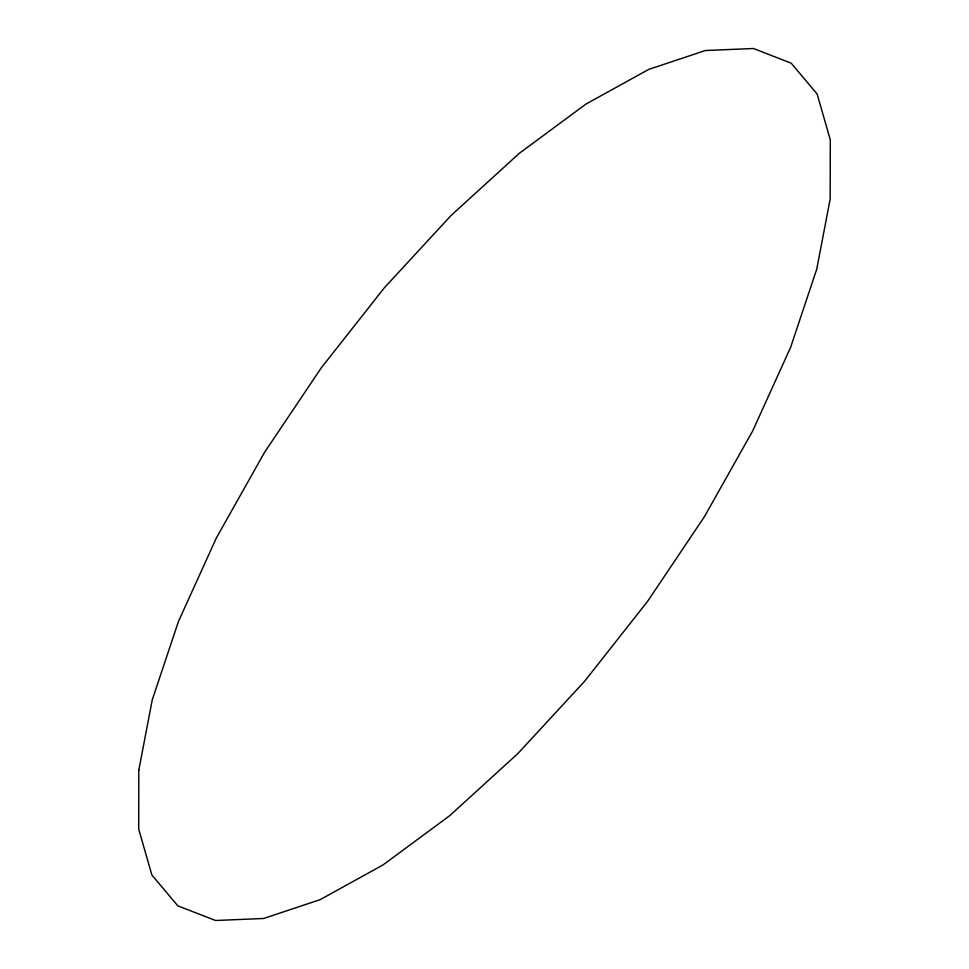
<?xml version="1.0" encoding="UTF-8"?>
<svg xmlns="http://www.w3.org/2000/svg" width="969" height="969" viewBox="0 0 969 969"><rect width="100%" height="100%" fill="white"/><g stroke="black" fill="none" stroke-linecap="round" stroke-linejoin="round"><path stroke-width="1.45" d="M138.821 770.016L138.7 829.125L151.867 874.983L177.811 905.833L215.554 920.502L263.616 918.479L320.182 899.644L383.046 864.917L449.822 815.583L517.918 753.519L584.743 681.11L647.716 601.155L704.402 516.719L752.647 431.035L790.595 347.411L816.77 269.055L830.179 198.984L830.3 139.875L817.133 94.017L791.188 63.167L753.446 48.498L705.384 50.521L648.818 69.356L585.954 104.083L519.178 153.417L451.082 215.481L384.257 287.89L321.284 367.845L264.598 452.281L216.353 537.965L178.405 621.589L152.23 699.945L138.821 770.016"/></g></svg>
